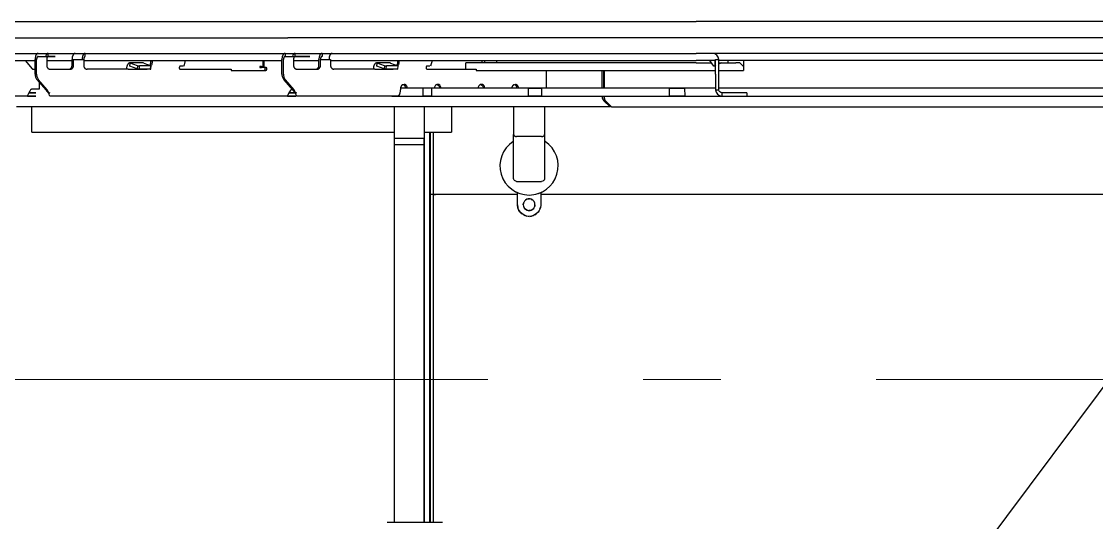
# Model space of a CAD drawing. Header units: millimetres. Extents: x -187347 to 135007, y -6415 to 292048.
# Drawn here: x -43192 to -41808, y 7871 to 8516 of the extents above; entities that cross this region are included whole.
import ezdxf

# ---------------------------------------------------------------- set-up
doc = ezdxf.new("R2010")
doc.units = ezdxf.units.MM
doc.header["$LTSCALE"] = 100
doc.linetypes.add('Z_LINE-CNTR', pattern=[17, 12, -2, 1, -2])
doc.layers.get('0').update_dxf_attribs({"lineweight": 18})
doc.layers.add('1', color=7, linetype='Continuous')
doc.layers.add('Layout Cabinplant', color=30, linetype='Continuous')
doc.layers.add('S-GRID', color=7, linetype='Continuous', lineweight=5)

# ---------------------------------------------------------------- blocks, each defined once
blk = doc.blocks.new('CP_Giblet area_New')
at = {"color": 0, "linetype": 'Continuous'}
for p, q in [((1473, 781.5), (1544.4, 781.5)), ((1484.6, 781.5), (1484.7, 359)), ((1488.6, 781.5), (1488.6, 359)), ((1489.8, 359), (1489.8, 781.5)), ((1496.7, 781.5), (1496.7, 294.5)), ((1496.7, 294.5), (1496.7, 781.5)), ((1534.7, 781.5), (1534.7, 294.5)), ((1346.6, 372.1), (1347.1, 376)), ((1347.1, 376), (1348.5, 379.4)), ((1347.7, 377.3), (1347.1, 376)), ((1348.5, 379.4), (1349.9, 381.5)), ((1348.9, 380), (1348.5, 379.4)), ((1349.9, 381.5), (1352.3, 383.9)), ((1350.7, 382.2), (1349.9, 381.5)), ((1352.3, 383.9), (1356.1, 386.1)), ((1354.2, 385), (1352.3, 383.9)), ((1354.3, 374), (1354.1, 372.1)), ((1354.1, 372.1), (1354.3, 374)), ((1355, 375.8), (1354.3, 374)), ((1354.3, 374), (1354.7, 374.9)), ((1355.7, 376.8), (1355, 375.8)), ((1356.9, 377.9), (1355.7, 376.8)), ((1356.1, 386.1), (1358.6, 386.8)), ((1357.5, 386.5), (1356.1, 386.1)), ((1358.8, 379.1), (1356.9, 377.9)), ((1356.9, 377.9), (1357.8, 378.4)), ((1358.6, 386.8), (1361.5, 387.1)), ((1360.1, 386.9), (1358.6, 386.8)), ((1360.1, 379.4), (1358.8, 379.1)), ((1358.8, 379.1), (1360.1, 379.4)), ((1361.5, 379.6), (1360.1, 379.4)), ((1360.1, 379.4), (1361, 379.5)), ((1363, 386.9), (1361.5, 387.1)), ((1361.5, 387.1), (1364.4, 386.8)), ((1363, 379.4), (1361.5, 379.6)), ((1361.5, 379.6), (1362.1, 379.5)), ((1364.2, 379.1), (1363, 379.4)), ((1366.2, 378), (1364.2, 379.1)), ((1364.2, 379.1), (1365.3, 378.4)), ((1365.6, 386.5), (1364.4, 386.8)), ((1364.4, 386.8), (1366.9, 386.1)), ((1367.4, 376.8), (1366.2, 378)), ((1366.2, 378), (1367.4, 376.8)), ((1368.9, 385), (1366.9, 386.1)), ((1366.9, 386.1), (1370.7, 383.9)), ((1368.1, 375.8), (1367.4, 376.8)), ((1367.4, 376.8), (1368.1, 375.8)), ((1368.1, 375.8), (1368.4, 374.9)), ((1368.8, 374), (1368.1, 375.8)), ((1369.1, 372.1), (1368.8, 374)), ((1372.5, 382.2), (1370.7, 383.9)), ((1370.7, 383.9), (1373.2, 381.6)), ((1374.6, 379.5), (1373.2, 381.6)), ((1373.2, 381.6), (1374.6, 379.5)), ((1375.5, 377.3), (1374.6, 379.5)), ((1374.6, 379.5), (1376, 376)), ((1376.6, 372.1), (1376, 376)), ((1376, 376), (1376.6, 372.1)), ((1346.6, 356.4), (1346.6, 372.1)), ((1354.1, 372.1), (1354.3, 370.1)), ((1354.3, 370.1), (1355, 368.4)), ((1355, 368.4), (1354.7, 369.2)), ((1355, 368.4), (1355.7, 367.3)), ((1355.7, 367.3), (1355, 368.4)), ((1355.7, 367.3), (1356.9, 366.2)), ((1356.9, 366.2), (1355.7, 367.3)), ((1356.9, 366.2), (1358.8, 365.1)), ((1358.8, 365.1), (1357.8, 365.7)), ((1358.8, 365.1), (1360.1, 364.7)), ((1360.1, 364.7), (1361.5, 364.6)), ((1361.5, 364.6), (1361, 364.6)), ((1361.5, 364.6), (1363, 364.7)), ((1363, 364.7), (1362.1, 364.6)), ((1363, 364.7), (1364.3, 365.1)), ((1364.3, 365.1), (1363, 364.7)), ((1364.3, 365.1), (1366.2, 366.2)), ((1366.2, 366.2), (1365.4, 365.7)), ((1366.2, 366.2), (1367.4, 367.3)), ((1367.4, 367.3), (1368.1, 368.4)), ((1368.1, 368.4), (1368.8, 370.1)), ((1368.8, 370.1), (1368.4, 369.2)), ((1368.8, 370.1), (1369.1, 372.1)), ((1369.1, 372.1), (1368.8, 370.1)), ((1376.6, 372.1), (1376.6, 356.4)), ((622.1, 359), (1346.6, 359)), ((622.1, 359), (1346.6, 359)), ((1352.9, 358.6), (1346.6, 356.4)), ((1376.6, 356.4), (1375.9, 356.6)), ((1376.6, 359), (1481.9, 359)), ((1376.6, 359), (1481.9, 359)), ((1378.4, 355.6), (1376.6, 356.4)), ((1484.6, 359), (1481.9, 359)), ((1481.9, 359), (1484.7, 359)), ((1484.6, 359), (1488.6, 359)), ((1484.6, 359), (1484.6, 278.7)), ((1484.7, 359), (1488.6, 359)), ((1488.6, 359), (1489.8, 359)), ((1488.6, 359), (1488.6, 278.7)), ((1488.6, 359), (1489.8, 359)), ((1489.8, 278.7), (1489.8, 359)), ((1341.6, 338.1), (1341.7, 339.2)), ((1341.6, 281.5), (1341.6, 338.1)), ((1341.7, 339.2), (1342.2, 340.3)), ((1342.2, 340.3), (1342.7, 340.9)), ((1342.7, 340.9), (1343.4, 341.4)), ((1343.4, 341.4), (1344, 341.8)), ((1344, 341.8), (1345.6, 342.1)), ((1377.6, 342.1), (1345.6, 342.1)), ((1377.6, 342.1), (1378.7, 341.9)), ((1378.7, 341.9), (1379.7, 341.4)), ((1379.7, 341.4), (1380.4, 340.9)), ((1380.4, 340.9), (1380.9, 340.3)), ((1380.9, 340.3), (1381.3, 339.6)), ((1381.3, 339.6), (1381.6, 338.1)), ((1381.6, 338.1), (1381.6, 281.5)), ((1341.6, 290.4), (1341, 290.7)), ((1382.2, 290.7), (1381.6, 290.4)), ((1496.7, 294.5), (1496.7, 286.5)), ((1496.7, 286.5), (1496.7, 294.5)), ((1521.6, 294.5), (1496.7, 294.5)), ((1496.7, 286.5), (1496.7, 294.5)), ((1534.7, 294.5), (1521.6, 294.5)), ((1534.7, 294.5), (1534.7, 286.5)), ((1534.7, 294.5), (1534.7, 286.5)), ((1341.6, 246.1), (1341.6, 281.5)), ((1345.6, 284.3), (1377.6, 284.3)), ((1381.6, 246.1), (1381.6, 281.5)), ((1496.7, 278.7), (1461.6, 278.7)), ((1461.6, 277.5), (1461.6, 278.7)), ((1461.6, 254.9), (1461.6, 277.5)), ((1534.7, 286.5), (1496.7, 286.5)), ((1496.7, 246.1), (1496.7, 286.5)), ((1496.7, 246.1), (1496.7, 286.5)), ((1534.7, 286.5), (1534.7, 246.1)), ((2001.6, 278.7), (1534.7, 278.7)), ((2001.6, 278.7), (2001.6, 277.5)), ((2001.6, 277.5), (2001.6, 254.9)), ((1461.6, 249.2), (1461.6, 254.9)), ((1461.6, 246.1), (1461.6, 249.2)), ((2001.6, 254.9), (2001.6, 249.2)), ((2001.6, 249.2), (2001.6, 246.1)), ((1255.7, 246.1), (312.9, 246.1)), ((1255.7, 246.1), (1263.4, 238.1)), ((1257.4, 246.1), (1256.8, 244.9)), ((1265.4, 238.1), (1257.4, 246.1)), ((1257.4, 246.1), (2021.6, 246.1)), ((1258.2, 243.5), (1260, 243.5)), ((1263.4, 238.1), (1263.9, 236.9)), ((1263.9, 236.9), (1264.1, 236.3)), ((1264.1, 236.3), (1264.3, 235.5)), ((1264.1, 235.5), (1264.6, 234.9)), ((1264.3, 235.5), (1264.5, 233.8)), ((1266.4, 236.9), (1265.4, 238.1)), ((1267.2, 235.5), (1266.4, 236.9)), ((1267.5, 234.7), (1267.2, 235.5)), ((1081.4, 232.1), (341.1, 232.1)), ((349.1, 222.1), (1117.4, 222.1)), ((1081.4, 228.1), (1081.4, 232.1)), ((1084.3, 232.1), (1081.4, 232.1)), ((1081.4, 228.1), (1084.3, 228.1)), ((1113.4, 232.1), (1084.3, 232.1)), ((1084.3, 228.1), (1113.4, 228.1)), ((1116.5, 231.5), (1113.4, 232.1)), ((1113.4, 228.1), (1113.4, 232.1)), ((1146.4, 232.1), (1113.4, 232.1)), ((1113.4, 228.1), (1114.9, 227.7)), ((1114.9, 227.7), (1116.2, 226.8)), ((1116.2, 226.8), (1117, 225.6)), ((1119.2, 229.7), (1116.5, 231.5)), ((1117, 225.6), (1117.4, 224.1)), ((1117.4, 224.1), (1117.4, 211.1)), ((1121.4, 224.1), (1117.4, 224.1)), ((1120.9, 227.1), (1119.2, 229.7)), ((1121.4, 224.1), (1120.9, 227.1)), ((1121.4, 211.1), (1121.4, 224.1)), ((1121.4, 222.1), (1146.4, 222.1)), ((1160.7, 232.1), (1146.4, 232.1)), ((1146.4, 222.1), (1161.1, 222.1)), ((1160.7, 232.1), (1176.2, 232.1)), ((1160.7, 232.1), (1161.1, 222.1)), ((1181.1, 232.1), (1160.7, 232.1)), ((1176.2, 222.1), (1161.1, 222.1)), ((1161.1, 222.1), (1181.1, 222.1)), ((1176.2, 232.1), (1181.1, 232.1)), ((1181.1, 222.1), (1176.2, 222.1)), ((1181.1, 222.1), (1181.1, 232.1)), ((1345, 232.1), (1181.1, 232.1)), ((1181.1, 222.1), (1345, 222.1)), ((1264.5, 233.8), (1264.6, 232)), ((1264.6, 234.9), (1264.9, 234)), ((1264.6, 222.1), (1264.6, 199.1)), ((1264.9, 234), (1265.2, 233.1)), ((1265.2, 233.1), (1265.2, 232)), ((1265.2, 222.1), (1265.2, 199.1)), ((1267.7, 233.9), (1267.5, 234.7)), ((1267.8, 232), (1267.7, 233.9)), ((1267.8, 199.1), (1267.8, 222.1)), ((1339.7, 199.1), (1339.7, 222.1)), ((1345, 232.1), (1345.6, 232.1)), ((1359.7, 232.1), (1345, 232.1)), ((1345, 232.1), (1345, 222.1)), ((1345, 222.1), (1360, 222.1)), ((1345, 222.1), (1345.6, 222.1)), ((1345.6, 232.1), (1359.7, 232.1)), ((1360, 222.1), (1345.6, 222.1)), ((1359.7, 232.1), (1362.7, 232.1)), ((1362.7, 232.1), (1359.7, 232.1)), ((1360, 222.1), (1362.7, 222.1)), ((1362.7, 222.1), (1360, 222.1)), ((1487, 232.1), (1362.7, 232.1)), ((1362.7, 222.1), (1362.7, 232.1)), ((1362.7, 222.1), (1487, 222.1)), ((1418.6, 222.1), (1418.8, 220.7)), ((1420.8, 220.7), (1420.6, 222.1)), ((1427.1, 220.7), (1427.3, 222.1)), ((1474.9, 222.1), (1475.1, 220.7)), ((1477.1, 220.7), (1476.9, 222.1)), ((1483.4, 220.7), (1483.6, 222.1)), ((1493.3, 232.1), (1487, 232.1)), ((1487, 232.1), (1487, 222.1)), ((1487, 232.1), (1498.3, 232.1)), ((1487, 222.1), (1498.3, 222.1)), ((1487, 222.1), (1493.3, 222.1)), ((1498.3, 232.1), (1493.3, 232.1)), ((1493.3, 222.1), (1498.3, 222.1)), ((1498.3, 222.1), (1498.3, 232.1)), ((1505.8, 232.1), (1498.3, 232.1)), ((1498.3, 222.1), (1505.8, 222.1)), ((1531.1, 232.1), (1505.8, 232.1)), ((1505.8, 222.1), (1518.3, 222.1)), ((1518.3, 222.1), (1520.3, 222.1)), ((1518.4, 222.1), (1520.4, 222.1)), ((1520.3, 222.1), (1527.1, 222.1)), ((1527.1, 222.1), (1527.1, 224.1)), ((1527.8, 232.1), (1531.1, 232.1)), ((1531.1, 232.1), (1527.8, 232.1)), ((1531.1, 232.1), (1660.9, 232.1)), ((1538.3, 232.1), (1531.1, 232.1)), ((1660.9, 232.1), (1661.2, 231.5)), ((1662, 227.7), (1660.9, 228.1)), ((1661.2, 231.5), (1661.7, 229.8)), ((1661.7, 229.8), (1662.2, 228.7)), ((1661.7, 229.8), (1662.6, 227.2)), ((1662, 232.1), (1672.6, 232.1)), ((1670.5, 232.1), (1662, 232.1)), ((1663.2, 226.8), (1662, 227.7)), ((1662.2, 228.7), (1662.6, 228)), ((1670.6, 228.1), (1662.5, 228.1)), ((1662.5, 228.1), (1670.6, 228.1)), ((1662.6, 228), (1663.2, 226.8)), ((1662.6, 227.2), (1664.1, 224.1)), ((1663.2, 226.8), (1664.5, 225.6)), ((1664.5, 225.6), (1663.2, 226.8)), ((1666.1, 224.1), (1664.1, 224.1)), ((1664.1, 224.1), (1675.3, 211.1)), ((1666.1, 224.1), (1664.5, 225.6)), ((1677.3, 211.1), (1666.1, 224.1)), ((1666.8, 223.3), (1667.6, 223.5)), ((1667.6, 223.5), (1668.1, 223.7)), ((1668.1, 223.7), (1669.4, 225.3)), ((1669.4, 225.3), (1670.2, 226.8)), ((1670.2, 226.8), (1671.7, 229.7)), ((1672.6, 232.1), (1670.5, 232.1)), ((1671.7, 229.7), (1672.3, 230.9)), ((1672.3, 230.9), (1672.6, 231.5)), ((1672.6, 232.1), (1978.7, 232.1)), ((1978.7, 232.1), (1979, 231.5)), ((1979.8, 227.7), (1978.7, 228.1)), ((1979, 231.5), (1979.5, 229.8)), ((1979.5, 229.8), (1980, 228.7)), ((1979.5, 229.8), (1980.4, 227.2)), ((1981, 226.8), (1979.8, 227.7)), ((1980, 228.7), (1980.4, 228)), ((1980.4, 228), (1981, 226.8)), ((1980.4, 227.2), (1981.9, 224.1)), ((1981, 226.8), (1982.3, 225.6)), ((1982.3, 225.6), (1981, 226.8)), ((1983.9, 224.1), (1981.9, 224.1)), ((1981.9, 224.1), (1993.1, 211.1)), ((1983.9, 224.1), (1982.3, 225.6)), ((1995.1, 211.1), (1983.9, 224.1)), ((1992.4, 214.3), (1992.4, 223.2)), ((1992.4, 223.2), (2001, 223.2)), ((1996.8, 232.1), (2012.4, 232.1)), ((2005.3, 232.1), (1996.8, 232.1)), ((1996.8, 228.1), (2005.7, 228.1)), ((2005.7, 228.1), (1996.8, 228.1)), ((2003.4, 224.1), (2004.4, 225.6)), ((2004.4, 225.6), (2005.3, 227.1)), ((2007.5, 232.1), (2005.3, 232.1)), ((2005.3, 227.1), (2006.5, 229.7)), ((2006.5, 229.7), (2007.4, 231.4)), ((2007.5, 232.1), (2313.6, 232.1)), ((1117.4, 211.1), (1117.4, 204.1)), ((1121.4, 204.1), (1121.4, 211.1)), ((1380.5, 217.3), (1379.6, 217.6)), ((1418.8, 220.7), (1419.2, 219.6)), ((1419.2, 219.6), (1419.6, 218.9)), ((1419.6, 218.9), (1420.3, 218.1)), ((1420.3, 218.1), (1421.4, 217.4)), ((1421.2, 219.6), (1420.8, 220.7)), ((1421.6, 218.9), (1421.2, 219.6)), ((1421.4, 217.4), (1422.1, 217.2)), ((1422.3, 218.1), (1421.6, 218.9)), ((1422.1, 217.2), (1423, 217.1)), ((1423.8, 217.1), (1422.3, 218.1)), ((1423, 217.1), (1423.8, 217.1)), ((1423.8, 217.1), (1424.5, 217.4)), ((1424.5, 217.4), (1425.6, 218.1)), ((1425.6, 218.1), (1426.3, 218.9)), ((1426.3, 218.9), (1426.7, 219.6)), ((1426.7, 219.6), (1427.1, 220.7)), ((1475.1, 220.7), (1475.5, 219.6)), ((1475.5, 219.6), (1475.9, 218.9)), ((1475.9, 218.9), (1476.6, 218.1)), ((1476.6, 218.1), (1477.7, 217.4)), ((1477.5, 219.6), (1477.1, 220.7)), ((1477.9, 218.9), (1477.5, 219.6)), ((1477.7, 217.4), (1478.4, 217.2)), ((1478.6, 218.1), (1477.9, 218.9)), ((1478.4, 217.2), (1479.2, 217.1)), ((1479.8, 217.4), (1478.6, 218.1)), ((1479.2, 217.1), (1480.5, 217.1)), ((1480.5, 217.1), (1479.8, 217.4)), ((1480.5, 217.1), (1481.9, 218.1)), ((1481.9, 218.1), (1482.6, 218.9)), ((1482.6, 218.9), (1483, 219.6)), ((1483, 219.6), (1483.4, 220.7)), ((1523.7, 217.3), (1522.9, 217.6)), ((1095.4, 199.1), (1085.4, 199.1)), ((1085.4, 194.1), (1085.4, 199.1)), ((1085.4, 194.1), (1090.4, 189.1)), ((1085.4, 186.1), (1085.4, 194.1)), ((1117.4, 199.1), (1095.4, 199.1)), ((1117.4, 204.1), (1117.4, 185.1)), ((1121.4, 204.1), (1121.4, 185.1)), ((1146.4, 199.1), (1121.4, 199.1)), ((1416, 199.1), (1146.4, 199.1)), ((1428.5, 199.1), (1416, 199.1)), ((1429.8, 199.1), (1428.5, 199.1)), ((1429.8, 197.6), (1429.8, 199.1)), ((1489.7, 197.6), (1429.8, 197.6)), ((1442.9, 197.6), (1442.9, 189.1)), ((1492.6, 197.6), (1489.7, 197.6)), ((1530.6, 193.3), (1531, 197.3)), ((1531.5, 197.3), (1545.6, 197.3)), ((1537.4, 197.6), (1536.4, 197.3)), ((1542.6, 197.6), (1537.4, 197.6)), ((1538.4, 197.3), (1539.4, 197.6)), ((1541.4, 197.6), (1544.6, 197.5)), ((1560.1, 197.6), (1542.6, 197.6)), ((1545.6, 197.3), (1545.2, 193.3)), ((1547.9, 193), (1548.3, 196.9)), ((1548.3, 196.9), (1557.7, 193.6)), ((1560.1, 197.6), (1612.9, 197.6)), ((1660.5, 197.6), (1634.5, 197.6)), ((1677.8, 204.1), (1677.8, 185.1)), ((1679.8, 204.1), (1679.8, 185.1)), ((1745, 199.1), (1700.9, 199.1)), ((1700.9, 195.1), (1706.1, 195.1)), ((1702.6, 194.1), (1702.6, 186.1)), ((1706.1, 194.1), (1702.6, 194.1)), ((1704.6, 186.1), (1704.6, 194.1)), ((1708.1, 195.1), (1706.1, 195.1)), ((1706.1, 195.1), (1706.1, 194.1)), ((1706.1, 194.1), (1708.1, 194.1)), ((1708.1, 194.1), (1708.1, 195.1)), ((1745, 197.6), (1745, 199.1)), ((1807.6, 197.6), (1745, 197.6)), ((1810.4, 197.6), (1807.6, 197.6)), ((1848.8, 197.3), (1848, 193.1)), ((1849.3, 196.7), (1848.8, 197.3)), ((1849, 193.3), (1849.3, 197.3)), ((1849.3, 197.3), (1863.4, 197.3)), ((1860.4, 197.5), (1855.2, 197.6)), ((1859.2, 197.6), (1862.4, 197.5)), ((1877.9, 197.6), (1860.4, 197.5)), ((1860.4, 197.5), (1862.4, 197.5)), ((1863.4, 197.3), (1863, 193.3)), ((1865.7, 193), (1866.1, 196.9)), ((1866.1, 196.9), (1875.5, 193.6)), ((1877.9, 197.6), (1930.7, 197.6)), ((1978.3, 197.6), (1952.4, 197.6)), ((1995.7, 204.1), (1995.7, 185.1)), ((1997.7, 204.1), (1997.7, 185.1)), ((2000.7, 197.5), (1997.7, 197.6)), ((2010.3, 186.1), (2001.4, 196.9)), ((349.1, 186.1), (1117.4, 186.1)), ((1090.4, 189.1), (1095.4, 189.1)), ((1117.4, 189.1), (1095.4, 189.1)), ((1105.4, 189.1), (1105.4, 186.1)), ((1115.2, 189.7), (1117.4, 190.7)), ((1117.4, 190.7), (1115.2, 189.7)), ((1121.4, 185.1), (1117.4, 185.1)), ((1122.6, 193.6), (1121, 193.6)), ((1122.6, 191.3), (1121.4, 192.9)), ((1121.4, 186.1), (1146.4, 186.1)), ((1122.6, 193.6), (1123.8, 193.6)), ((1122.6, 186.1), (1122.6, 193.6)), ((1123.8, 193.6), (1129.1, 186.1)), ((1146.4, 189.1), (1127, 189.1)), ((1146.4, 189.1), (1416, 189.1)), ((1542.4, 186.1), (1146.4, 186.1)), ((1403.2, 189.1), (1403.2, 186.1)), ((1416, 189.1), (1441.5, 189.1)), ((1419.2, 186.1), (1419.2, 189.1)), ((1421.9, 189.1), (1421.9, 186.1)), ((1441.5, 189.1), (1442.9, 189.1)), ((1486.5, 186.1), (1488.4, 193.6)), ((1489.3, 193.6), (1492.6, 193.6)), ((1528.7, 187.6), (1528.7, 186.1)), ((1539.9, 189.7), (1530.6, 193.3)), ((1530.7, 186.1), (1530.7, 187.6)), ((1530.8, 188.8), (1532, 192.4)), ((1531.2, 193.3), (1545.2, 193.3)), ((1540.6, 189.5), (1539.9, 189.7)), ((1540.6, 189.5), (1558.1, 189.5)), ((1617.2, 186.1), (1542.4, 186.1)), ((1545.2, 193.3), (1548, 193.6)), ((1547.9, 193), (1557.4, 189.7)), ((1557.7, 193.6), (1557.4, 189.7)), ((1557.4, 189.7), (1558.1, 189.5)), ((1617.2, 185.1), (1617.2, 192.6)), ((1630.2, 185.1), (1617.2, 185.1)), ((1628.2, 177.1), (1628.2, 181.1)), ((1630.2, 192.6), (1630.2, 185.1)), ((1632.2, 192.6), (1632.2, 185.1)), ((1664.9, 186.1), (1632.2, 186.1)), ((1643.8, 181.1), (1644.9, 181.1)), ((1657.8, 181.1), (1643.8, 181.1)), ((1644.9, 181.1), (1662.9, 181.1)), ((1675.8, 181.1), (1657.8, 181.1)), ((1662.9, 181.1), (1662.9, 177.1)), ((1675.8, 181.1), (1662.9, 181.1)), ((1664.9, 185.1), (1664.9, 192.6)), ((1665.7, 179.4), (1666.2, 181.1)), ((1675.8, 177.1), (1675.8, 181.1)), ((1935, 186.1), (1679.8, 186.1)), ((1804.3, 186.1), (1806.3, 193.6)), ((1807.1, 193.6), (1810.4, 193.6)), ((1846.5, 187.6), (1846.5, 186.1)), ((1857.7, 189.7), (1848, 193.1)), ((1848.5, 186.1), (1848.5, 187.6)), ((1849, 193.3), (1863, 193.3)), ((1849.2, 191.4), (1849.7, 192.5)), ((1857.7, 189.7), (1858.4, 189.5)), ((1858.4, 189.5), (1875.9, 189.5)), ((1863, 193.3), (1865.8, 193.6)), ((1865.7, 193), (1875.2, 189.7)), ((1875.5, 193.6), (1875.2, 189.7)), ((1875.2, 189.7), (1875.9, 189.5)), ((1933, 181.1), (1933, 177.1)), ((1935, 185.1), (1935, 192.6)), ((1948, 185.1), (1935, 185.1)), ((1948, 192.6), (1948, 185.1)), ((1948, 192.6), (1950, 192.6)), ((1950, 185.1), (1948, 185.1)), ((1950, 192.6), (1950, 185.1)), ((1982.7, 186.1), (1950, 186.1)), ((1971.7, 181.1), (1972.7, 181.1)), ((1985.7, 181.1), (1971.7, 181.1)), ((1972.7, 181.1), (1980.7, 181.1)), ((1980.7, 181.1), (1980.7, 177.1)), ((1993.7, 181.1), (1980.7, 181.1)), ((1982.7, 185.1), (1982.7, 192.6)), ((1983.5, 179.4), (1984, 181.1)), ((1993.7, 181.1), (1985.7, 181.1)), ((1997.7, 185.1), (1995.7, 185.1)), ((2269.8, 186.1), (1997.7, 186.1)), ((149.1, 177.1), (1146.4, 177.1)), ((1672.3, 177.1), (1146.4, 177.1)), ((2337.4, 177.1), (1672.3, 177.1)), ((149.1, 157.1), (1146.4, 157.1)), ((1146.4, 157.1), (1672.3, 157.1)), ((2337.4, 157.1), (1672.3, 157.1)), ((149.1, 136.1), (1146.4, 136.1)), ((1586.5, 136.1), (1146.4, 136.1)), ((3444.7, 136.1), (1586.5, 136.1))]:
    blk.add_line(p, q, dxfattribs=at)
for centre, radius, start, end in [((1361.6, 322.1), 37.5, 90, 236.6665), ((1361.6, 322.1), 37.5, 113.5756, 116.6642), ((1361.6, 322.1), 37.5, 303.3335, 90), ((1113.4, 197.5), 8, 259.9986, 282.4993), ((1113.4, 197.5), 8, 259.9986, 282.4993), ((1125.4, 185.1), 8, 180, 270), ((1125.4, 185.1), 8, 180, 270), ((1125.4, 185.1), 8, 180, 270), ((1125.4, 185.1), 8, 180, 270)]:
    blk.add_arc(centre, radius, start, end, dxfattribs=at)
for points in [[(1345.6, 284.3), (1344.8, 284.2), (1344, 284.1), (1343.8, 284), (1343.5, 283.9), (1343.2, 283.7), (1343, 283.6), (1342.7, 283.4), (1342.4, 283.2), (1342.2, 283), (1342, 282.7), (1341.7, 282.1), (1341.6, 281.5)], [(1381.6, 281.5), (1381.4, 282), (1381.3, 282.5), (1381.1, 282.7), (1381, 282.9), (1380.8, 283.1), (1380.5, 283.3), (1380.3, 283.5), (1380, 283.7), (1379.7, 283.9), (1379.3, 284), (1378.4, 284.2), (1377.6, 284.3)], [(1375.2, 222.1), (1375.2, 221.1), (1375.5, 220.2), (1375.7, 219.7), (1375.9, 219.3), (1376.1, 218.9), (1376.4, 218.5), (1376.6, 218.3), (1376.9, 218.1), (1377.2, 217.8), (1377.6, 217.6), (1378.6, 217.3), (1379.6, 217.6)], [(1377.2, 222.1), (1377.2, 221.1), (1377.5, 220.2), (1377.6, 219.8), (1377.8, 219.4), (1378.1, 219), (1378.3, 218.7), (1378.9, 218), (1379.6, 217.6)], [(1379.6, 217.6), (1380.4, 217.4), (1381.1, 217.5), (1381.4, 217.6), (1381.7, 217.8), (1382, 218), (1382.3, 218.3), (1382.7, 218.8), (1383.1, 219.3), (1383.3, 219.7), (1383.5, 220.2), (1383.7, 221.1), (1383.8, 222.1)], [(1518.4, 222.1), (1518.5, 221.1), (1518.7, 220.2), (1518.9, 219.7), (1519.1, 219.3), (1519.4, 218.9), (1519.7, 218.5), (1519.9, 218.3), (1520.1, 218.1), (1520.5, 217.8), (1520.8, 217.6), (1521.8, 217.3), (1522.9, 217.6)], [(1520.4, 222.1), (1520.5, 221.1), (1520.7, 220.2), (1520.9, 219.8), (1521.1, 219.4), (1521.3, 219), (1521.6, 218.7), (1522.2, 218), (1522.9, 217.6)], [(1522.9, 217.6), (1523.6, 217.5), (1524.3, 217.5), (1524.6, 217.6), (1524.9, 217.8), (1525.3, 218), (1525.6, 218.3), (1526, 218.8), (1526.3, 219.3), (1526.5, 219.7), (1526.7, 220.2), (1527, 221.1), (1527.1, 222.1)], [(1531.1, 232.1), (1530.2, 231.9), (1529.5, 231.5), (1529.2, 231.1), (1528.8, 230.7), (1528.5, 230.2), (1528.2, 229.7), (1528, 229.1), (1527.7, 228.5), (1527.5, 227.8), (1527.4, 227.1), (1527.1, 225.6), (1527.1, 224.1)], [(2001, 223.2), (2001.7, 223.3), (2002.3, 223.4), (2002.9, 223.7), (2003.4, 224.1)], [(1677.8, 204.1), (1677.7, 206), (1677.2, 207.9), (1676.4, 209.6), (1675.3, 211.1)], [(1679.8, 204.1), (1679.7, 206), (1679.2, 207.9), (1678.4, 209.6), (1677.3, 211.1)], [(1995.7, 204.1), (1995.5, 206), (1995, 207.9), (1994.2, 209.6), (1993.1, 211.1)], [(1997.7, 204.1), (1997.5, 206), (1997, 207.9), (1996.2, 209.6), (1995.1, 211.1)], [(1492.6, 193.6), (1493.1, 193.7), (1493.5, 193.8), (1493.6, 193.9), (1493.7, 194), (1493.9, 194.2), (1494, 194.4), (1494.1, 194.7), (1494.2, 194.9), (1494.3, 195.1), (1494.3, 195.4), (1494.3, 195.7), (1494.3, 195.9), (1494.2, 196.2), (1494.2, 196.4), (1494.1, 196.6), (1493.9, 196.8), (1493.8, 197), (1493.6, 197.2), (1493.1, 197.5), (1492.6, 197.6)], [(1531.5, 197.3), (1531.3, 197.3), (1531, 197.3)], [(1548.3, 196.9), (1548, 197), (1547.8, 197), (1547.5, 197.1), (1547.2, 197.1), (1547, 197.2), (1546.7, 197.2), (1546.1, 197.2), (1545.6, 197.3)], [(1558.1, 189.5), (1558.9, 189.7), (1559.6, 190.1), (1560, 190.5), (1560.3, 190.9), (1560.6, 191.4), (1560.9, 191.9), (1561.2, 192.5), (1561.4, 193.1), (1561.6, 193.8), (1561.8, 194.5), (1562, 196), (1562.1, 197.6)], [(1617.2, 192.6), (1617.1, 193.5), (1616.9, 194.5), (1616.7, 194.9), (1616.5, 195.3), (1616.2, 195.7), (1616, 196.1), (1615.7, 196.3), (1615.5, 196.6), (1615.2, 196.8), (1614.8, 197), (1613.9, 197.4), (1612.9, 197.6)], [(1634.5, 197.6), (1633.7, 197.5), (1632.9, 197.2), (1632.6, 197), (1632.3, 196.9), (1632, 196.6), (1631.7, 196.3), (1631.3, 195.8), (1631, 195.4), (1630.7, 194.9), (1630.5, 194.5), (1630.3, 193.5), (1630.2, 192.6)], [(1636.5, 197.6), (1635.7, 197.5), (1634.9, 197.2), (1634.6, 197), (1634.3, 196.9), (1634, 196.6), (1633.7, 196.3), (1633.3, 195.8), (1633, 195.4), (1632.7, 194.9), (1632.5, 194.5), (1632.3, 193.5), (1632.2, 192.6)], [(1664.9, 192.6), (1664.8, 193.5), (1664.5, 194.5), (1664.3, 194.9), (1664.1, 195.3), (1663.9, 195.7), (1663.6, 196.1), (1663.4, 196.3), (1663.1, 196.6), (1662.8, 196.8), (1662.4, 197), (1661.5, 197.4), (1660.5, 197.6)], [(1700.9, 199.1), (1700.4, 199), (1700, 198.8), (1699.9, 198.7), (1699.7, 198.6), (1699.6, 198.4), (1699.5, 198.2), (1699.3, 198), (1699.2, 197.7), (1699.2, 197.5), (1699.2, 197.2), (1699.1, 197), (1699.2, 196.7), (1699.2, 196.5), (1699.3, 196.2), (1699.4, 196), (1699.5, 195.8), (1699.7, 195.6), (1699.9, 195.5), (1700.3, 195.2), (1700.9, 195.1)], [(1702.9, 199.1), (1702.4, 199), (1702, 198.8), (1701.9, 198.7), (1701.7, 198.6), (1701.6, 198.4), (1701.5, 198.2), (1701.3, 198), (1701.2, 197.7), (1701.2, 197.5), (1701.2, 197.2), (1701.1, 197), (1701.2, 196.7), (1701.2, 196.5), (1701.3, 196.2), (1701.4, 196), (1701.5, 195.8), (1701.7, 195.6), (1701.9, 195.5), (1702.3, 195.2), (1702.9, 195.1)], [(1810.4, 193.6), (1810.9, 193.7), (1811.3, 193.8), (1811.4, 193.9), (1811.5, 194), (1811.7, 194.2), (1811.8, 194.4), (1811.9, 194.7), (1812, 194.9), (1812.1, 195.1), (1812.1, 195.4), (1812.1, 195.7), (1812.1, 195.9), (1812.1, 196.2), (1812, 196.4), (1811.9, 196.6), (1811.7, 196.8), (1811.6, 197), (1811.4, 197.2), (1811, 197.5), (1810.4, 197.6)], [(1849.3, 197.3), (1849.1, 197.3), (1848.8, 197.3)], [(1855.2, 197.6), (1854.3, 197.5), (1853.5, 197.4)], [(1857.2, 197.6), (1856.2, 197.5), (1855.2, 197.6)], [(1866.1, 196.9), (1865.8, 197), (1865.6, 197), (1865.3, 197.1), (1865.1, 197.1), (1864.8, 197.2), (1864.5, 197.2), (1864, 197.2), (1863.4, 197.3)], [(1875.9, 189.5), (1876.7, 189.7), (1877.4, 190.1), (1877.8, 190.5), (1878.1, 190.9), (1878.4, 191.4), (1878.7, 191.9), (1879, 192.5), (1879.2, 193.1), (1879.4, 193.8), (1879.6, 194.5), (1879.8, 196), (1879.9, 197.6)], [(1935, 192.6), (1934.9, 193.5), (1934.7, 194.5), (1934.5, 194.9), (1934.3, 195.3), (1934, 195.7), (1933.8, 196.1), (1933.5, 196.3), (1933.3, 196.6), (1933, 196.8), (1932.6, 197), (1931.7, 197.4), (1930.7, 197.6)], [(1952.4, 197.6), (1951.5, 197.5), (1950.7, 197.2), (1950.4, 197), (1950.2, 196.9), (1949.8, 196.6), (1949.5, 196.3), (1949.1, 195.8), (1948.8, 195.4), (1948.5, 194.9), (1948.4, 194.5), (1948.1, 193.5), (1948, 192.6)], [(1954.4, 197.6), (1953.5, 197.5), (1952.7, 197.2), (1952.4, 197), (1952.2, 196.9), (1951.8, 196.6), (1951.5, 196.3), (1951.1, 195.8), (1950.8, 195.4), (1950.5, 194.9), (1950.3, 194.5), (1950.1, 193.5), (1950, 192.6)], [(1982.7, 192.6), (1982.6, 193.5), (1982.3, 194.5), (1982.2, 194.9), (1981.9, 195.3), (1981.7, 195.7), (1981.4, 196.1), (1981.2, 196.3), (1980.9, 196.6), (1980.6, 196.8), (1980.2, 197), (1979.3, 197.4), (1978.3, 197.6)], [(2001.4, 196.9), (2001.2, 197.1), (2001, 197.2), (2000.9, 197.4), (2000.7, 197.5)], [(1530.6, 193.3), (1529.7, 192), (1529.1, 190.5), (1528.8, 189.1), (1528.7, 187.6)], [(1531.2, 193.3), (1530.9, 193.3), (1530.6, 193.3)], [(1530.8, 188.8), (1530.7, 188.2), (1530.7, 187.6)], [(1547.9, 193), (1547.7, 193), (1547.4, 193.1), (1547.2, 193.2), (1546.9, 193.2), (1546.6, 193.2), (1546.4, 193.3), (1545.8, 193.3), (1545.2, 193.3)], [(1615.2, 177.1), (1616, 177.2), (1616.8, 177.7), (1617.1, 178), (1617.4, 178.4), (1617.8, 178.9), (1618, 179.4), (1618.3, 180), (1618.5, 180.6), (1618.8, 181.3), (1618.9, 182), (1619.1, 183.5), (1619.2, 185.1)], [(1628.2, 181.1), (1628.5, 181.1), (1628.7, 181.2), (1628.9, 181.3), (1629.1, 181.6), (1629.4, 181.9), (1629.6, 182.2), (1629.7, 182.4), (1629.8, 182.7), (1629.9, 183), (1630, 183.3), (1630.2, 184.2), (1630.2, 185.1)], [(1628.2, 177.1), (1629, 177.2), (1629.7, 177.7), (1630.1, 178), (1630.4, 178.4), (1630.8, 178.9), (1631, 179.4), (1631.3, 180), (1631.5, 180.6), (1631.7, 181.3), (1631.9, 182), (1632.1, 183.5), (1632.2, 185.1)], [(1662.9, 181.1), (1663.1, 181.1), (1663.4, 181.2), (1663.6, 181.3), (1663.8, 181.6), (1664, 181.9), (1664.3, 182.2), (1664.4, 182.4), (1664.4, 182.7), (1664.5, 183), (1664.6, 183.3), (1664.8, 184.2), (1664.9, 185.1)], [(1675.8, 181.1), (1676.1, 181.1), (1676.4, 181.2), (1676.6, 181.3), (1676.7, 181.6), (1677, 181.9), (1677.3, 182.2), (1677.4, 182.4), (1677.4, 182.7), (1677.5, 183), (1677.6, 183.3), (1677.8, 184.2), (1677.8, 185.1)], [(1675.8, 177.1), (1676.7, 177.2), (1677.4, 177.7), (1677.7, 178), (1678.1, 178.4), (1678.4, 178.9), (1678.7, 179.4), (1678.9, 180), (1679.2, 180.6), (1679.4, 181.3), (1679.5, 182), (1679.8, 183.5), (1679.8, 185.1)], [(1848, 193.1), (1847.3, 191.8), (1846.9, 190.5), (1846.6, 189), (1846.5, 187.6)], [(1849, 193.3), (1848.5, 193.2), (1848, 193.1)], [(1849.2, 191.4), (1848.7, 189.5), (1848.5, 187.6)], [(1865.7, 193), (1865.5, 193), (1865.2, 193.1), (1865, 193.2), (1864.7, 193.2), (1864.5, 193.2), (1864.2, 193.3), (1863.6, 193.3), (1863, 193.3)], [(1933, 177.1), (1933.8, 177.2), (1934.6, 177.7), (1934.9, 178), (1935.3, 178.4), (1935.6, 178.9), (1935.9, 179.4), (1936.1, 180), (1936.4, 180.6), (1936.6, 181.3), (1936.7, 182), (1937, 183.5), (1937, 185.1)], [(1933, 181.1), (1933.3, 181.1), (1933.6, 181.2), (1933.8, 181.3), (1933.9, 181.6), (1934.2, 181.9), (1934.4, 182.2), (1934.5, 182.4), (1934.6, 182.7), (1934.7, 183), (1934.8, 183.3), (1935, 184.2), (1935, 185.1)], [(1946, 177.1), (1946.8, 177.2), (1947.6, 177.7), (1947.9, 178), (1948.2, 178.4), (1948.6, 178.9), (1948.8, 179.4), (1949.1, 180), (1949.3, 180.6), (1949.6, 181.3), (1949.7, 182), (1949.9, 183.5), (1950, 185.1)], [(1980.7, 181.1), (1980.9, 181.1), (1981.2, 181.2), (1981.4, 181.3), (1981.6, 181.6), (1981.8, 181.9), (1982.1, 182.2), (1982.2, 182.4), (1982.3, 182.7), (1982.4, 183), (1982.4, 183.3), (1982.6, 184.2), (1982.7, 185.1)], [(1993.7, 181.1), (1993.9, 181.1), (1994.2, 181.2), (1994.4, 181.3), (1994.6, 181.6), (1994.8, 181.9), (1995.1, 182.2), (1995.2, 182.4), (1995.3, 182.7), (1995.3, 183), (1995.4, 183.3), (1995.6, 184.2), (1995.7, 185.1)], [(1993.7, 177.1), (1994.5, 177.2), (1995.2, 177.7), (1995.6, 178), (1995.9, 178.4), (1996.2, 178.9), (1996.5, 179.4), (1996.8, 180), (1997, 180.6), (1997.2, 181.3), (1997.3, 182), (1997.6, 183.5), (1997.7, 185.1)], [(1662.9, 177.1), (1663.7, 177.2), (1664.4, 177.7), (1665.1, 178.5), (1665.7, 179.4)], [(1980.7, 177.1), (1981.5, 177.2), (1982.2, 177.7), (1982.9, 178.5), (1983.5, 179.4)]]:
    blk.add_spline(points, degree=3, dxfattribs=at)
at = {"layer": '1', "color": 0, "linetype": 'Continuous'}
blk.add_line((455.7, 383.6), (1934.7, 2363.6), dxfattribs=at)

msp = doc.modelspace()

# ---------------------------------------------------------------- linework, layer by layer
at = {"layer": 'S-GRID', "color": 152, "linetype": 'Z_LINE-CNTR'}
msp.add_line((-89691.4, 8055), (-18064, 8055), dxfattribs=at)

# ---------------------------------------------------------------- block references
at = {"layer": 'Layout Cabinplant', "rotation": 180}
msp.add_blockref('CP_Giblet area_New', (-41176.6, 8652.2, 0), dxfattribs=at)

doc.saveas('drawing.dxf')
